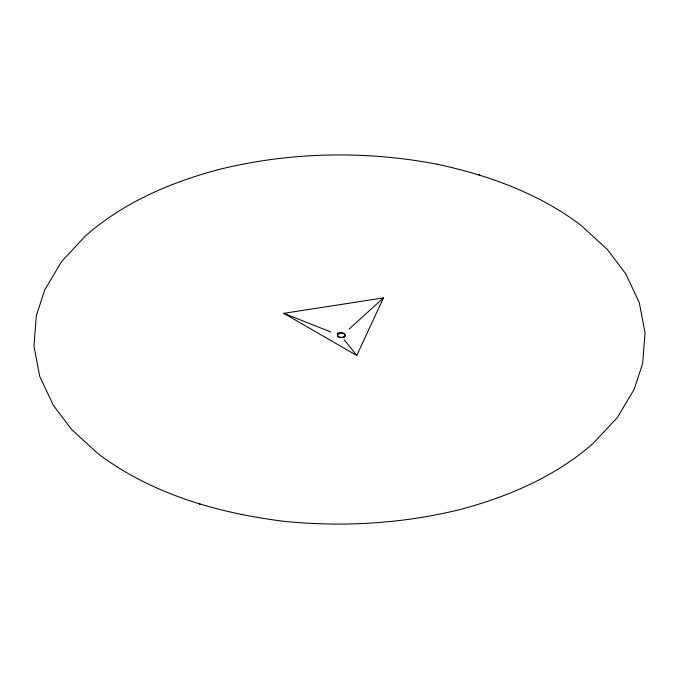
<?xml version="1.0" encoding="UTF-8"?>
<svg xmlns="http://www.w3.org/2000/svg" width="679" height="679" viewBox="0 0 679 679"><rect width="100%" height="100%" fill="white"/><g stroke="black" fill="none" stroke-linecap="round" stroke-linejoin="round"><path stroke-width="1.02" d="M344.839 336.275L343.71 337.285C348.395 334.119 340.51 331.233 338.134 333.839C335.367 337.387 343.031 338.745 344.839 336.275A3.972 2.292 0 0 0 345.297 335.29L344.686 333.983A3.972 2.292 0 0 0 343.438 333.262L341.181 332.914A3.972 2.292 0 0 0 339.466 333.177L337.811 334.136A3.972 2.292 0 0 0 337.361 335.12L337.964 336.428A3.972 2.292 0 0 0 339.211 337.149L341.478 337.497A3.972 2.292 0 0 0 343.184 337.234L344.134 336.826M356.755 355.473L383.474 297.903L283.746 313.325L356.755 355.473L344.151 339.67M338.515 333.584L339.415 332.735L339.466 333.177M349.048 329.128L383.474 297.903M437.208 164.242C365.905 150.534 291.817 151.858 221.201 168.91L219.555 169.309C171.015 182.167 123.493 202.35 85.529 235.902L61.687 261.415L44.806 289.712L36.335 315.582L33.95 346.103L39.73 376.446L53.403 405.405L71.524 429.374L98.158 453.801C151.969 494.227 218.477 513.265 284.501 521.362C342.411 527.167 401.187 523.764 457.799 510.09L459.445 509.691C507.985 496.833 555.507 476.65 593.471 443.098L617.313 417.585L634.194 389.288L642.665 363.418L645.05 332.897L639.27 302.554L625.597 273.595L607.476 249.626L580.842 225.199C538.77 193.422 488.379 175.165 437.208 164.242L438.566 164.581M240.434 514.419L241.792 514.758M477.736 174.452L479.654 174.927M199.346 504.073L201.264 504.548M283.746 313.325L330.775 331.955M337.769 333.381L337.251 333.024L337.811 334.136L337.769 333.381"/></g></svg>
